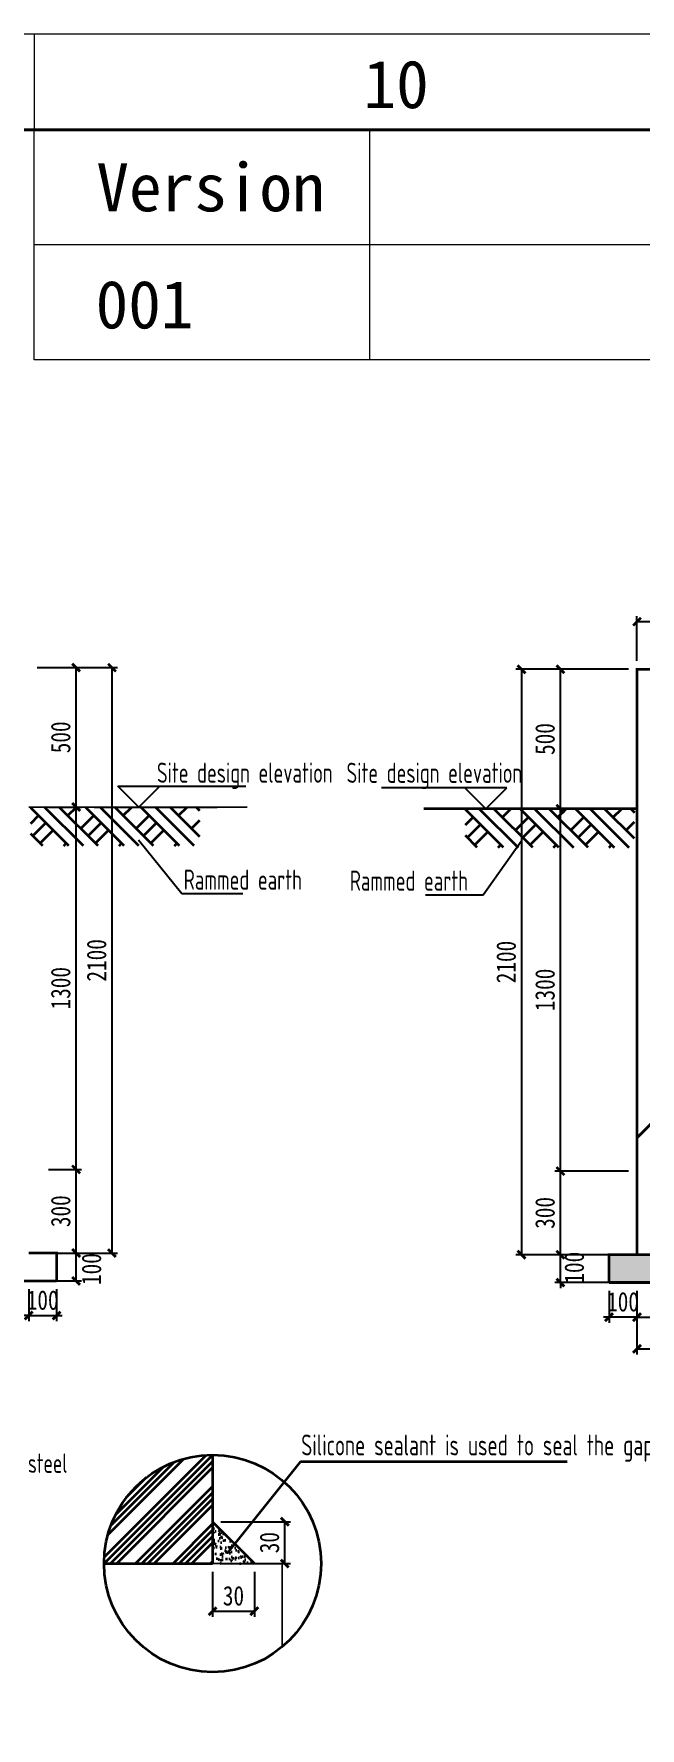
# Model space of a CAD drawing. Header units: millimetres. Extents: x 32496 to 166256, y 3504 to 23939.
# Drawn here: x 111971 to 114146, y 17861 to 23939 of the extents above; entities that cross this region are included whole.
import ezdxf
from ezdxf.enums import TextEntityAlignment as Align

# ---------------------------------------------------------------- set-up
doc = ezdxf.new("R2010")
doc.units = ezdxf.units.MM
doc.header["$PDSIZE"] = -5
doc.layers.get('0').update_dxf_attribs({"lineweight": 35})
doc.layers.get('Defpoints').update_dxf_attribs({"lineweight": 18})
doc.layers.add('01', color=7, linetype='Continuous', lineweight=35)
doc.layers.add('FORM', color=7, linetype='Continuous', lineweight=18)
doc.layers.add('PUB_DIM', color=3, linetype='Continuous')
doc.layers.add('PUB_TEXT', color=7, linetype='Continuous')
doc.styles.add('HZ5(标注-说明)', font='tssdeng.shx', dxfattribs={"width": 0.7, "bigfont": 'tssdchn.shx'})
doc.styles.add('KEHUA', font='仿宋_GB2312.ttf')
doc.styles.add('新宋体样式', font='simsun.ttc', dxfattribs={"width": 0.8})
doc.styles.add('汉字', font='simsun.ttc', dxfattribs={"width": 0.7})
doc.dimstyles.new('1', dxfattribs={"dimscale": 20, "dimtxt": 3.5, "dimasz": 1, "dimexe": 1, "dimexo": 1.5, "dimgap": 1, "dimtad": 1, "dimdec": 0, "dimzin": 0, "dimdsep": 46, "dimtxsty": '汉字', "dimblk": 'ARCHTICK', "dimcen": 0.09, "dimclrd": 3, "dimclre": 3, "dimclrt": 256, "dimadec": 0, "dimazin": 0, "dimtfac": 1, "dimtdec": 0, "dimtix": 1, "dimtmove": 2, "dimatfit": 2, "dimfxl": 1, "dimtolj": 1, "dimtzin": 0, "dimarcsym": 0})

# ---------------------------------------------------------------- blocks, each defined once
blk = doc.blocks.new('KH01-M017S_1_46')
at = {"layer": 'FORM', "color": 4}
blk.add_line((315, 297), (315, 292), dxfattribs=at)
at = {"layer": 'FORM', "color": 8}
for p, q in [((315, 280), (315, 292)), ((332.5, 280), (332.5, 292)), ((415, 286), (315, 286)), ((415, 280), (315, 280))]:
    blk.add_line(p, q, dxfattribs=at)
at = {"layer": 'FORM', "color": 6}
blk.add_lwpolyline([(0, 297), (420, 297), (420, 0), (0, 0)], close=True, dxfattribs=at)
at = {"layer": 'FORM', "color": 8, "lineweight": 40}
blk.add_lwpolyline([(5, 5), (415, 5), (415, 292), (5, 292)], close=True, dxfattribs=at)
at = {"layer": 'FORM', "color": 4, "style": 'KEHUA'}
blk.add_text('10', height=2.5, dxfattribs=at).set_placement((332.175, 293.127))
at = {"layer": 'FORM', "color": 8, "style": 'KEHUA'}
for s, p in [('Version', (318.246, 289)), ('001', (318.208, 282.893))]:
    blk.add_text(s, height=2.5, dxfattribs=at).set_placement(p, align=Align.MIDDLE_LEFT)
at = {"layer": 'FORM', "color": 4, "style": 'KEHUA'}
for tag, p in [('设计者', (369.071, 43.93)), ('工程名称', (299.91, 37.585)), ('审核者', (369.071, 37.93)), ('标准化', (369.071, 31.93)), ('批准者', (369.071, 25.93))]:
    blk.add_attdef(tag, text='', height=2.5, dxfattribs=at).set_placement(p, align=Align.MIDDLE_LEFT)
for tag, p in [('图纸名称', (299.91, 30.82)), ('产品型号', (299.91, 24.82)), ('版本', (299.91, 18.638)), ('页码', (299.91, 12.638))]:
    blk.add_attdef(tag, p, '', height=2.5, dxfattribs=at)
blk = doc.blocks.new('_ArchTick')
at = {"color": 0, "linetype": 'ByBlock'}
blk.add_lwpolyline([(-0.71, -0.71, 0.5, 0.5, 0), (0.71, 0.71, 0.5, 0.5, 0)], format="xyseb", dxfattribs=at)
blk = doc.blocks.new('*D5707')
at = {"color": 3, "lineweight": -2}
for p, q in [((111952.6, 19435.7), (111952.6, 19321.4)), ((112052.6, 19435.7), (112052.6, 19321.4)), ((111952.6, 19341.4), (111932.6, 19341.4)), ((111952.6, 19341.4), (112052.6, 19341.4)), ((112052.6, 19341.4), (112072.6, 19341.4))]:
    blk.add_line(p, q, dxfattribs=at)
at = {"layer": 'Defpoints', "color": 0}
for p in [(111952.6, 19465.7), (112052.6, 19465.7), (112052.6, 19341.4)]:
    blk.add_point(p, dxfattribs=at)
at = {"color": 3, "linetype": 'ByBlock', "lineweight": -2, "xscale": 20, "yscale": 20, "zscale": 20}
blk.add_blockref('_ArchTick', (111952.6, 19341.4), dxfattribs=at)
at = {"color": 3, "linetype": 'ByBlock', "lineweight": -2, "xscale": 20, "yscale": 20, "zscale": 20, "rotation": 180}
blk.add_blockref('_ArchTick', (112052.6, 19341.4), dxfattribs=at)
at = {"insert": (112002.6, 19396.4), "char_height": 70, "attachment_point": 5, "style": '新宋体样式'}
blk.add_mtext('\\A1;100', dxfattribs=at)
blk = doc.blocks.new('*D5709')
at = {"color": 3, "lineweight": -2}
for p, q in [((112023.1, 19565.7), (112142.4, 19565.7)), ((112122.4, 19465.7), (112122.4, 19565.7)), ((112023.1, 19465.7), (112142.4, 19465.7))]:
    blk.add_line(p, q, dxfattribs=at)
at = {"layer": 'Defpoints', "color": 0}
for p in [(111993.1, 19565.7), (112122.4, 19565.7), (111993.1, 19465.7)]:
    blk.add_point(p, dxfattribs=at)
at = {"color": 3, "linetype": 'ByBlock', "lineweight": -2, "xscale": 20, "yscale": 20, "zscale": 20}
for p, rotation in [((112122.4, 19565.7), 90), ((112122.4, 19465.7), 270)]:
    blk.add_blockref('_ArchTick', p, dxfattribs=dict(at, rotation=rotation))
at = {"insert": (112178, 19508), "char_height": 70, "attachment_point": 5, "rotation": 90, "style": '新宋体样式'}
blk.add_mtext('\\A1;100', dxfattribs=at)
blk = doc.blocks.new('*D5710')
at = {"color": 3, "lineweight": -2}
for p, q in [((112023.1, 19865.7), (112142.4, 19865.7)), ((112122.4, 19565.7), (112122.4, 19865.7)), ((112023.1, 19565.7), (112142.4, 19565.7))]:
    blk.add_line(p, q, dxfattribs=at)
at = {"layer": 'Defpoints', "color": 0}
for p in [(111993.1, 19865.7), (112122.4, 19865.7), (111993.1, 19565.7)]:
    blk.add_point(p, dxfattribs=at)
at = {"color": 3, "linetype": 'ByBlock', "lineweight": -2, "xscale": 20, "yscale": 20, "zscale": 20}
for p, rotation in [((112122.4, 19865.7), 90), ((112122.4, 19565.7), 270)]:
    blk.add_blockref('_ArchTick', p, dxfattribs=dict(at, rotation=rotation))
at = {"insert": (112067.4, 19715.7), "char_height": 70, "attachment_point": 5, "rotation": 90, "style": '新宋体样式'}
blk.add_mtext('\\A1;300', dxfattribs=at)
blk = doc.blocks.new('*D5711')
at = {"color": 3, "lineweight": -2}
for p, q in [((112023.1, 21165.7), (112142.4, 21165.7)), ((112122.4, 19865.7), (112122.4, 21165.7)), ((112023.1, 19865.7), (112142.4, 19865.7))]:
    blk.add_line(p, q, dxfattribs=at)
at = {"layer": 'Defpoints', "color": 0}
for p in [(111993.1, 21165.7), (112122.4, 21165.7), (111993.1, 19865.7)]:
    blk.add_point(p, dxfattribs=at)
at = {"color": 3, "linetype": 'ByBlock', "lineweight": -2, "xscale": 20, "yscale": 20, "zscale": 20}
for p, rotation in [((112122.4, 21165.7), 90), ((112122.4, 19865.7), 270)]:
    blk.add_blockref('_ArchTick', p, dxfattribs=dict(at, rotation=rotation))
at = {"insert": (112067.4, 20515.7), "char_height": 70, "attachment_point": 5, "rotation": 90, "style": '新宋体样式'}
blk.add_mtext('\\A1;1300', dxfattribs=at)
blk = doc.blocks.new('*D5712')
at = {"color": 3, "lineweight": -2}
for p, q in [((112023.1, 21665.7), (112142.4, 21665.7)), ((112122.4, 21165.7), (112122.4, 21665.7)), ((112023.1, 21165.7), (112142.4, 21165.7))]:
    blk.add_line(p, q, dxfattribs=at)
at = {"layer": 'Defpoints', "color": 0}
for p in [(111993.1, 21665.7), (112122.4, 21665.7), (111993.1, 21165.7)]:
    blk.add_point(p, dxfattribs=at)
at = {"color": 3, "linetype": 'ByBlock', "lineweight": -2, "xscale": 20, "yscale": 20, "zscale": 20}
for p, rotation in [((112122.4, 21665.7), 90), ((112122.4, 21165.7), 270)]:
    blk.add_blockref('_ArchTick', p, dxfattribs=dict(at, rotation=rotation))
at = {"insert": (112067.4, 21415.7), "char_height": 70, "attachment_point": 5, "rotation": 90, "style": '新宋体样式'}
blk.add_mtext('\\A1;500', dxfattribs=at)
blk = doc.blocks.new('*D5723')
at = {"color": 3, "lineweight": -2}
for p, q in [((111982.6, 21665.7), (112271.2, 21665.7)), ((112251.2, 21665.7), (112251.2, 19565.7)), ((111982.6, 19565.7), (112271.2, 19565.7))]:
    blk.add_line(p, q, dxfattribs=at)
at = {"layer": 'Defpoints', "color": 0}
for p in [(111952.6, 21665.7), (111952.6, 19565.7), (112251.2, 19565.7)]:
    blk.add_point(p, dxfattribs=at)
at = {"color": 3, "linetype": 'ByBlock', "lineweight": -2, "xscale": 20, "yscale": 20, "zscale": 20}
for p, rotation in [((112251.2, 21665.7), 90), ((112251.2, 19565.7), 270)]:
    blk.add_blockref('_ArchTick', p, dxfattribs=dict(at, rotation=rotation))
at = {"insert": (112196.2, 20615.7), "char_height": 70, "attachment_point": 5, "rotation": 90, "style": '新宋体样式'}
blk.add_mtext('\\A1;2100', dxfattribs=at)
blk = doc.blocks.new('*D5729')
at = {"color": 3, "lineweight": -2}
for p, q in [((114034.5, 19429.7), (114034.5, 19315.5)), ((114134.5, 19429.7), (114134.5, 19315.5)), ((114034.5, 19335.5), (114014.5, 19335.5)), ((114134.5, 19335.5), (114034.5, 19335.5)), ((114134.5, 19335.5), (114154.5, 19335.5))]:
    blk.add_line(p, q, dxfattribs=at)
at = {"layer": 'Defpoints', "color": 0}
for p in [(114034.5, 19459.7), (114134.5, 19459.7), (114034.5, 19335.5)]:
    blk.add_point(p, dxfattribs=at)
at = {"color": 3, "linetype": 'ByBlock', "lineweight": -2, "xscale": 20, "yscale": 20, "zscale": 20}
blk.add_blockref('_ArchTick', (114034.5, 19335.5), dxfattribs=at)
at = {"color": 3, "linetype": 'ByBlock', "lineweight": -2, "xscale": 20, "yscale": 20, "zscale": 20, "rotation": 180}
blk.add_blockref('_ArchTick', (114134.5, 19335.5), dxfattribs=at)
at = {"insert": (114084.5, 19390.5), "char_height": 70, "attachment_point": 5, "style": '新宋体样式'}
blk.add_mtext('\\A1;100', dxfattribs=at)
blk = doc.blocks.new('*D5730')
at = {"color": 3, "lineweight": -2}
for p, q in [((114434.5, 19451.1), (114434.5, 19315.5)), ((114134.5, 19429.7), (114134.5, 19315.5)), ((114134.5, 19335.5), (114434.5, 19335.5))]:
    blk.add_line(p, q, dxfattribs=at)
at = {"layer": 'Defpoints', "color": 0}
for p in [(114134.5, 19459.7), (114434.5, 19481.1), (114434.5, 19335.5)]:
    blk.add_point(p, dxfattribs=at)
at = {"color": 3, "linetype": 'ByBlock', "lineweight": -2, "xscale": 20, "yscale": 20, "zscale": 20, "rotation": 180}
blk.add_blockref('_ArchTick', (114134.5, 19335.5), dxfattribs=at)
at = {"color": 3, "linetype": 'ByBlock', "lineweight": -2, "xscale": 20, "yscale": 20, "zscale": 20}
blk.add_blockref('_ArchTick', (114434.5, 19335.5), dxfattribs=at)
at = {"insert": (114284.5, 19390.5), "char_height": 70, "attachment_point": 5, "style": '新宋体样式'}
blk.add_mtext('\\A1;300', dxfattribs=at)
blk = doc.blocks.new('*D5736')
at = {"color": 3, "lineweight": -2}
for p, q in [((114134.5, 19429.7), (114134.5, 19202.1)), ((117872.5, 19429.7), (117872.5, 19202.1)), ((114134.5, 19222.1), (117872.5, 19222.1))]:
    blk.add_line(p, q, dxfattribs=at)
at = {"layer": 'Defpoints', "color": 0}
for p in [(114134.5, 19459.7), (117872.5, 19459.7), (117872.5, 19222.1)]:
    blk.add_point(p, dxfattribs=at)
at = {"color": 3, "linetype": 'ByBlock', "lineweight": -2, "xscale": 20, "yscale": 20, "zscale": 20, "rotation": 180}
blk.add_blockref('_ArchTick', (114134.5, 19222.1), dxfattribs=at)
at = {"color": 3, "linetype": 'ByBlock', "lineweight": -2, "xscale": 20, "yscale": 20, "zscale": 20}
blk.add_blockref('_ArchTick', (117872.5, 19222.1), dxfattribs=at)
at = {"insert": (116003.5, 19277.1), "char_height": 70, "attachment_point": 5, "style": '新宋体样式'}
blk.add_mtext('\\A1;3738', dxfattribs=at)
blk = doc.blocks.new('*D5741')
at = {"color": 3, "lineweight": -2}
for p, q in [((113859.8, 19559.7), (113859.8, 19579.7)), ((114104.5, 19559.7), (113839.8, 19559.7)), ((113859.8, 19459.7), (113859.8, 19559.7)), ((114104.5, 19459.7), (113839.8, 19459.7)), ((113859.8, 19459.7), (113859.8, 19439.7))]:
    blk.add_line(p, q, dxfattribs=at)
at = {"layer": 'Defpoints', "color": 0}
for p in [(113859.8, 19559.7), (114134.5, 19559.7), (114134.5, 19459.7)]:
    blk.add_point(p, dxfattribs=at)
at = {"color": 3, "linetype": 'ByBlock', "lineweight": -2, "xscale": 20, "yscale": 20, "zscale": 20}
for p, rotation in [((113859.8, 19559.7), 270), ((113859.8, 19459.7), 90)]:
    blk.add_blockref('_ArchTick', p, dxfattribs=dict(at, rotation=rotation))
at = {"insert": (113909.7, 19513), "char_height": 70, "attachment_point": 5, "rotation": 90, "style": '新宋体样式'}
blk.add_mtext('\\A1;100', dxfattribs=at)
blk = doc.blocks.new('*D5742')
at = {"color": 3, "lineweight": -2}
for p, q in [((114104.5, 19859.7), (113839.8, 19859.7)), ((113859.8, 19559.7), (113859.8, 19859.7)), ((114104.5, 19559.7), (113839.8, 19559.7))]:
    blk.add_line(p, q, dxfattribs=at)
at = {"layer": 'Defpoints', "color": 0}
for p in [(113859.8, 19859.7), (114134.5, 19859.7), (114134.5, 19559.7)]:
    blk.add_point(p, dxfattribs=at)
at = {"color": 3, "linetype": 'ByBlock', "lineweight": -2, "xscale": 20, "yscale": 20, "zscale": 20}
for p, rotation in [((113859.8, 19859.7), 90), ((113859.8, 19559.7), 270)]:
    blk.add_blockref('_ArchTick', p, dxfattribs=dict(at, rotation=rotation))
at = {"insert": (113804.8, 19709.7), "char_height": 70, "attachment_point": 5, "rotation": 90, "style": '新宋体样式'}
blk.add_mtext('\\A1;300', dxfattribs=at)
blk = doc.blocks.new('*D5743')
at = {"color": 3, "lineweight": -2}
for p, q in [((114104.5, 21159.7), (113839.8, 21159.7)), ((113859.8, 19859.7), (113859.8, 21159.7)), ((114104.5, 19859.7), (113839.8, 19859.7))]:
    blk.add_line(p, q, dxfattribs=at)
at = {"layer": 'Defpoints', "color": 0}
for p in [(113859.8, 21159.7), (114134.5, 21159.7), (114134.5, 19859.7)]:
    blk.add_point(p, dxfattribs=at)
at = {"color": 3, "linetype": 'ByBlock', "lineweight": -2, "xscale": 20, "yscale": 20, "zscale": 20}
for p, rotation in [((113859.8, 21159.7), 90), ((113859.8, 19859.7), 270)]:
    blk.add_blockref('_ArchTick', p, dxfattribs=dict(at, rotation=rotation))
at = {"insert": (113804.8, 20509.7), "char_height": 70, "attachment_point": 5, "rotation": 90, "style": '新宋体样式'}
blk.add_mtext('\\A1;1300', dxfattribs=at)
blk = doc.blocks.new('*D5744')
at = {"color": 3, "lineweight": -2}
for p, q in [((114104.5, 21659.7), (113839.8, 21659.7)), ((113859.8, 21159.7), (113859.8, 21659.7)), ((114104.5, 21159.7), (113839.8, 21159.7))]:
    blk.add_line(p, q, dxfattribs=at)
at = {"layer": 'Defpoints', "color": 0}
for p in [(113859.8, 21659.7), (114134.5, 21659.7), (114134.5, 21159.7)]:
    blk.add_point(p, dxfattribs=at)
at = {"color": 3, "linetype": 'ByBlock', "lineweight": -2, "xscale": 20, "yscale": 20, "zscale": 20}
for p, rotation in [((113859.8, 21659.7), 90), ((113859.8, 21159.7), 270)]:
    blk.add_blockref('_ArchTick', p, dxfattribs=dict(at, rotation=rotation))
at = {"insert": (113804.8, 21409.7), "char_height": 70, "attachment_point": 5, "rotation": 90, "style": '新宋体样式'}
blk.add_mtext('\\A1;500', dxfattribs=at)
blk = doc.blocks.new('*D5749')
at = {"color": 3, "lineweight": -2}
for p, q in [((114134.5, 21689.7), (114134.5, 21850.5)), ((114334.5, 21830.5), (114134.5, 21830.5)), ((114334.5, 21689.7), (114334.5, 21850.5))]:
    blk.add_line(p, q, dxfattribs=at)
at = {"layer": 'Defpoints', "color": 0}
for p in [(114134.5, 21830.5), (114134.5, 21659.7), (114334.5, 21659.7)]:
    blk.add_point(p, dxfattribs=at)
at = {"color": 3, "linetype": 'ByBlock', "lineweight": -2, "xscale": 20, "yscale": 20, "zscale": 20, "rotation": 180}
blk.add_blockref('_ArchTick', (114134.5, 21830.5), dxfattribs=at)
at = {"color": 3, "linetype": 'ByBlock', "lineweight": -2, "xscale": 20, "yscale": 20, "zscale": 20}
blk.add_blockref('_ArchTick', (114334.5, 21830.5), dxfattribs=at)
at = {"insert": (114234.5, 21885.5), "char_height": 70, "attachment_point": 5, "style": '新宋体样式'}
blk.add_mtext('\\A1;200', dxfattribs=at)
blk = doc.blocks.new('*D5750')
at = {"color": 3, "lineweight": -2}
for p, q in [((114104.5, 21659.7), (113700.4, 21659.7)), ((113720.4, 21659.7), (113720.4, 19559.7)), ((114104.5, 19559.7), (113700.4, 19559.7))]:
    blk.add_line(p, q, dxfattribs=at)
at = {"layer": 'Defpoints', "color": 0}
for p in [(114134.5, 21659.7), (113720.4, 19559.7), (114134.5, 19559.7)]:
    blk.add_point(p, dxfattribs=at)
at = {"color": 3, "linetype": 'ByBlock', "lineweight": -2, "xscale": 20, "yscale": 20, "zscale": 20}
for p, rotation in [((113720.4, 21659.7), 90), ((113720.4, 19559.7), 270)]:
    blk.add_blockref('_ArchTick', p, dxfattribs=dict(at, rotation=rotation))
at = {"insert": (113665.4, 20609.7), "char_height": 70, "attachment_point": 5, "rotation": 90, "style": '新宋体样式'}
blk.add_mtext('\\A1;2100', dxfattribs=at)
blk = doc.blocks.new('*D5807')
at = {"layer": '01', "color": 3, "lineweight": -2}
for p, q in [((112612.1, 18421.7), (112612.1, 18260.7)), ((112762.1, 18421.7), (112762.1, 18260.7)), ((112612.1, 18280.7), (112762.1, 18280.7))]:
    blk.add_line(p, q, dxfattribs=at)
at = {"layer": 'Defpoints', "color": 0}
for p in [(112612.1, 18451.7), (112762.1, 18451.7), (112762.1, 18280.7)]:
    blk.add_point(p, dxfattribs=at)
at = {"layer": '01', "color": 3, "linetype": 'ByBlock', "lineweight": -2, "xscale": 20, "yscale": 20, "zscale": 20, "rotation": 180}
blk.add_blockref('_ArchTick', (112612.1, 18280.7), dxfattribs=at)
at = {"layer": '01', "color": 3, "linetype": 'ByBlock', "lineweight": -2, "xscale": 20, "yscale": 20, "zscale": 20}
blk.add_blockref('_ArchTick', (112762.1, 18280.7), dxfattribs=at)
at = {"layer": '01', "insert": (112687.1, 18335.7), "char_height": 70, "attachment_point": 5, "style": '新宋体样式'}
blk.add_mtext('\\A1;30', dxfattribs=at)
blk = doc.blocks.new('*D5808')
at = {"layer": '01', "color": 3, "lineweight": -2}
for p, q in [((112642.1, 18601.7), (112891.3, 18601.7)), ((112871.3, 18451.7), (112871.3, 18601.7)), ((112642.1, 18451.7), (112891.3, 18451.7))]:
    blk.add_line(p, q, dxfattribs=at)
at = {"layer": 'Defpoints', "color": 0}
for p in [(112612.1, 18601.7), (112871.3, 18601.7), (112612.1, 18451.7)]:
    blk.add_point(p, dxfattribs=at)
at = {"layer": '01', "color": 3, "linetype": 'ByBlock', "lineweight": -2, "xscale": 20, "yscale": 20, "zscale": 20}
for p, rotation in [((112871.3, 18601.7), 90), ((112871.3, 18451.7), 270)]:
    blk.add_blockref('_ArchTick', p, dxfattribs=dict(at, rotation=rotation))
at = {"layer": '01', "insert": (112816.3, 18526.7), "char_height": 70, "attachment_point": 5, "rotation": 90, "style": '新宋体样式'}
blk.add_mtext('\\A1;30', dxfattribs=at)

msp = doc.modelspace()

# ---------------------------------------------------------------- hatches: boundary and pattern name
h = msp.add_hatch()
h.set_pattern_fill('AR-CONC', color=256, scale=20)
h.set_pattern_definition([(50, (-82925.2, -208758.5), (3643.693, -318.782), [381, -4191]), (355, (-82925, -208758.5), (-704.87, 3821.137), [304.8, -3352.81]), (100.4514, (-82621.5, -208785), (2938.825, 3502.355), [323.8, -3561.805]), (46.1842, (-82925, -207742.5), (5421.58, -840.847), [571.5, -6286.5]), (96.6356, (-82473.4, -207812.6), (4748.08, 4948.52), [485.7, -5342.71]), (351.1842, (-82925, -207742.5), (4748.08, 4948.52), [457.2, -5029.19]), (21, (-82417.2, -207996.5), (3032.288, -2045.304), [381, -4191]), (326, (-82417, -207996.5), (1236.04, 3683.76), [304.8, -3352.8]), (71.4514, (-82164.5, -208167), (4268.33, 1638.455), [323.8, -3561.8]), (37.5, (-82925.2, -208758.5), (61.772, 1691.101), [0, -3312.16, 0, -3403.6, 0, -3365.5]), (7.5, (-82925.2, -208758.5), (1336.393, 2003.611), [0, -1940.56, 0, -3235.96, 0, -1282.7]), (327.5, (-84058, -208758.5), (2711.812, -114.575), [0, -1270, 0, -3962.4, 0, -5257.8]), (317.5, (-84566, -208758.5), (2962.584, 508.53), [0, -1651, 0, -2631.44, 0, -3733.8])])
h.paths.add_polyline_path([(111814.612, 21515.667), (111814.612, 21365.667), (112114.612, 21365.667), (112114.612, 21665.667), (112014.612, 21665.667), (112014.612, 21617.667), (112011.963, 21617.667, -0.38531359), (112007.784, 21621.449), (112004.828, 21651.013, 0.38531359), (111996.37, 21658.667), (111932.855, 21658.667, 0.38531359), (111924.397, 21651.013), (111921.44, 21621.449, -0.38531359), (111917.261, 21617.667), (111914.612, 21617.667), (111914.612, 21665.667), (111814.612, 21665.667), (109848.612, 21665.667), (109748.612, 21665.667), (109748.612, 21617.667), (109745.963, 21617.667, -0.38531359), (109741.784, 21621.449), (109738.828, 21651.013, 0.38531359), (109730.37, 21658.667), (109666.855, 21658.667, 0.38531359), (109658.397, 21651.013), (109655.44, 21621.449, -0.38531359), (109651.261, 21617.667), (109648.612, 21617.667), (109648.612, 21665.667), (109548.612, 21665.667), (109548.612, 21365.667), (109848.612, 21365.667), (109848.612, 21515.667)])
h.paths.add_polyline_path([(109957.229, 21440.013), (109957.229, 21591.321), (109865.691, 21591.321), (109865.691, 21440.013)], flags=25)
h = msp.add_hatch()
h.set_pattern_fill('夯实土壤', color=256, scale=25, style=0)
h.set_pattern_definition([(135, (213229.51, 28486.79), (99.3485, 99.3485), []), (135, (213177.01, 28486.79), (99.3485, 99.3485), []), (135, (213124.51, 28486.79), (99.3485, 99.3485), []), (45, (213229.51, 28486.79), (99.3485, -99.3485), [66.25, -74.25]), (45, (213203.26, 28513.04), (99.3485, -99.3485), [66.25, -74.25]), (45, (213177.01, 28539.29), (99.3485, -99.3485), [66.25, -74.25])])
h.paths.add_polyline_path([(112566.978, 21165.667), (111959.898, 21165.667), (111959.898, 21026.532), (112566.978, 21026.532)])
h = msp.add_hatch()
h.set_pattern_fill('夯实土壤', color=256, scale=25, style=0)
h.set_pattern_definition([(135, (214788.47, 28480.87), (99.3485, 99.3485), []), (135, (214735.97, 28480.87), (99.3485, 99.3485), []), (135, (214683.47, 28480.87), (99.3485, 99.3485), []), (45, (214788.47, 28480.87), (99.3485, -99.3485), [66.25, -74.25]), (45, (214762.22, 28507.12), (99.3485, -99.3485), [66.25, -74.25]), (45, (214735.97, 28533.37), (99.3485, -99.3485), [66.25, -74.25])])
h.paths.add_polyline_path([(114125.936, 21159.748), (113518.855, 21159.748), (113518.855, 21020.613), (114125.936, 21020.613)])
h = msp.add_hatch()
h.set_pattern_fill('AN33C', color=256, scale=200, style=0)
h.set_pattern_definition([(50, (-82801.19, -208936.01), (143.452037, -12.550427), [15, -165]), (355, (-82801.19, -208936.01), (-27.75027, 150.43843), [12, -132]), (100.4514, (-82789.24, -208937.05), (115.701876, 137.88791), [12.74804, -140.22842]), (46.1842, (-82801.19, -208896), (213.44821, -33.1038), [22.5, -247.5]), (96.6356, (-82783.4, -208898.77), (186.93254, 194.82357), [19.12206, -210.3426]), (351.1842, (-82801.2, -208896), (186.93239, 194.82372), [18, -198]), (21, (-82781.19, -208906.01), (119.38141, -80.52378), [15, -165]), (326, (-82781.19, -208906.01), (48.663066, 145.03001), [12, -132]), (71.4514, (-82771.24, -208912.72), (168.044526, 64.5061), [12.74804, -140.22842]), (37.5, (-82801.19, -208936.01), (2.431971, 66.578771), [0, -130.4, 0, -134, 0, -132.5]), (7.5, (-82801.19, -208936.01), (52.613907, 78.882342), [0, -76.4, 0, -127.4, 0, -50.5]), (327.5, (-82845.79, -208936.01), (106.764487, -4.510974), [0, -50, 0, -156, 0, -207]), (317.5, (-82865.79, -208936.01), (116.637234, 20.020996), [0, -65, 0, -103.6, 0, -147])])
h.paths.add_polyline_path([(114134.519, 19559.748), (114034.519, 19559.748), (114034.519, 19459.748), (117800.519, 19459.748), (117800.519, 19559.748), (117700.519, 19559.748)])
at = {"ltscale": 0.5}
h = msp.add_hatch(dxfattribs=at)
h.set_pattern_fill('ANSI34', color=0, scale=5, style=0)
h.set_pattern_definition([(45, (-6577.75, 62260.71), (-67.35192, 67.35192), []), (45, (-6555.3, 62260.71), (-67.35192, 67.35192), []), (45, (-6532.85, 62260.71), (-67.35192, 67.35192), []), (45, (-6510.4, 62260.71), (-67.35192, 67.35192), [])])
h.paths.add_polyline_path([(112612.108, 18841.207, 0.41421356), (112222.611, 18451.711), (112612.108, 18451.711)])
h = msp.add_hatch(dxfattribs=at)
h.set_pattern_fill('AR-CONC', color=0, scale=0.25, style=0)
h.set_pattern_definition([(50, (-6577.75, 62260.714), (45.546167, -3.984771), [4.7625, -52.3875]), (355, (-6577.75, 62260.714), (-8.810706, 47.76416), [3.81, -41.91]), (100.451, (-6573.953, 62260.38), (36.735625, 43.779172), [4.0475, -44.5225]), (46.1842, (-6577.75, 62273.414), (67.76976, -10.510582), [7.14375, -78.58125]), (96.6356, (-6572.1, 62272.54), (59.35106, 61.85639), [6.07125, -66.78375]), (351.184, (-6577.75, 62273.414), (59.35115, 61.85628), [5.715, -62.865]), (21, (-6571.4, 62270.24), (37.90372, -25.56638), [4.7625, -52.3875]), (326, (-6571.4, 62270.24), (15.450507, 46.046992), [3.81, -41.91]), (71.4514, (-6568.24, 62268.11), (53.354123, 20.480714), [4.0475, -44.5225]), (37.5, (-6577.749, 62260.714), (0.7721508, 21.1387597), [0, -41.402, 0, -42.545, 0, -42.06875]), (7.5, (-6577.749, 62260.714), (16.7049156, 25.0451437), [0, -24.257, 0, -40.4495, 0, -16.03375]), (327.5, (-6591.91, 62260.714), (33.8976488, -1.432186), [0, -15.875, 0, -49.53, 0, -65.7225]), (317.5, (-6598.26, 62260.714), (37.032295, 6.356623), [0, -20.6375, 0, -32.893, 0, -46.6725])])
h.paths.add_polyline_path([(112612.108, 18451.711), (112762.108, 18451.711), (112612.108, 18601.711)])

# ---------------------------------------------------------------- linework, layer by layer
at = {"color": 0, "ltscale": 0.5}
for p, q in [((112927.751, 18817.214), (112664.751, 18488.714)), ((112927.751, 18817.214), (113883.799, 18817.214)), ((112762.108, 18451.711), (112612.108, 18601.711))]:
    msp.add_line(p, q, dxfattribs=at)
for points, const_width in [([(114434.519, 21659.748), (114134.519, 21659.748), (114134.519, 19559.748)], 10), ([(112736.696, 21165.667), (111952.612, 21165.667)], 6), ([(114134.519, 21159.748), (113369.912, 21159.748)], 10), ([(114190.236, 20034.149), (114134.341, 19978.254)], 10), ([(111952.612, 19565.667), (112052.612, 19565.667), (112052.612, 19465.667)], 10), ([(114134.519, 19559.748), (114034.519, 19559.748), (114034.519, 19459.748)], 10), ([(117872.519, 19559.748), (114134.519, 19559.748)], 10), ([(108114.612, 19465.667), (112052.612, 19465.667)], 10), ([(114034.519, 19459.748), (117972.519, 19459.748)], 10)]:
    msp.add_lwpolyline(points, dxfattribs=dict(const_width=const_width))
at = {"color": 0, "ltscale": 0.5, "const_width": 9.5}
for points in [[(112612.108, 18451.711), (112612.108, 18841.207)], [(112612.108, 18451.711), (112222.611, 18451.711)]]:
    msp.add_lwpolyline(points, dxfattribs=at)
at = {"color": 0, "ltscale": 0.5}
msp.add_circle((112612.108, 18451.711), 389.497, dxfattribs=at)
at = {"layer": '01', "const_width": 6}
msp.add_lwpolyline([(112222.611, 18451.711), (112862.108, 18451.711), (112862.108, 18153.034)], dxfattribs=at)
at = {"layer": 'PUB_DIM'}
for p, q in [((112347.744, 21165.667), (112272.744, 21240.667)), ((112272.744, 21240.667), (112731.744, 21240.667)), ((112347.744, 21165.667), (112422.744, 21240.667)), ((113667.59, 21234.748), (113217.59, 21234.748)), ((113592.59, 21159.748), (113517.59, 21234.748)), ((113592.59, 21159.748), (113667.59, 21234.748)), ((112187.692, 21165.667), (112628.496, 21165.667)), ((113767.59, 21159.748), (113517.59, 21159.748)), ((112346.868, 21048.227), (112501.518, 20855.401)), ((113718.857, 21042.308), (113582.531, 20849.482)), ((112501.518, 20855.401), (112721.179, 20855.401)), ((113582.531, 20849.482), (113376.14, 20849.482))]:
    msp.add_line(p, q, dxfattribs=at)

# ---------------------------------------------------------------- block references
at = {"xscale": 68.80575516545142, "yscale": 68.80575516545137, "zscale": 68.80575516545137}
msp.add_blockref('KH01-M017S_1_46', (90298.079, 3504.033), dxfattribs=at)

# ---------------------------------------------------------------- texts
at = {"color": 0, "ltscale": 0.5, "style": 'HZ5(标注-说明)', "width": 0.7}
msp.add_text('60*6 Hot dip galvanized flat steel', height=70, dxfattribs=at).set_placement((111083.019, 18776.963))
at = {"layer": 'PUB_TEXT', "style": 'HZ5(标注-说明)', "width": 0.7}
for s, height, p in [('Site design elevation', 72.34043, (112412.557, 21252.767)), ('Site design elevation', 72.34043, (113092.663, 21252.345)), ('Rammed earth', 72.34043, (112508.483, 20869.082)), ('Rammed earth', 72.34043, (113104.33, 20865.367)), ('Silicone sealant is used to seal the gaps between the cabin and the foundation', 75, (112930.177, 18839.535))]:
    msp.add_text(s, height=height, dxfattribs=at).set_placement(p)

# ---------------------------------------------------------------- dimensions: what is measured, and where the dimension line sits
for base, p1, p2, angle, picture, middle in [((114134.519, 21830.492), (114334.519, 21659.748), (114134.519, 21659.748), 180, '*D5749', (114234.519, 21885.492)), ((112251.154, 19565.667), (111952.612, 21665.667), (111952.612, 19565.667), 90, '*D5723', (112196.154, 20615.667)), ((113720.403, 19559.748), (114134.519, 21659.748), (114134.519, 19559.748), 90, '*D5750', (113665.403, 20609.748)), ((114034.519, 19335.46), (114134.519, 19459.748), (114034.519, 19459.748), 180, '*D5729', (114084.519, 19390.46))]:
    dim = msp.add_linear_dim(base=base, p1=p1, p2=p2, angle=angle, dimstyle='1', override={"dimtxsty": '新宋体样式'})
    dim.commit()
    dim.dimension.update_dxf_attribs({"geometry": picture, "text_midpoint": middle})
for p1, p2, distance, picture, middle in [((111993.112, 21165.667), (111993.112, 21665.667), -129.313, '*D5712', (112067.425, 21415.667)), ((114134.519, 21159.748), (114134.519, 21659.748), 274.678, '*D5744', (113804.84, 21409.748)), ((111993.112, 19865.667), (111993.112, 21165.667), -129.313, '*D5711', (112067.425, 20515.667)), ((114134.519, 19859.748), (114134.519, 21159.748), 274.678, '*D5743', (113804.84, 20509.748)), ((111993.112, 19565.667), (111993.112, 19865.667), -129.313, '*D5710', (112067.425, 19715.667)), ((114134.519, 19559.748), (114134.519, 19859.748), 274.678, '*D5742', (113804.84, 19709.748))]:
    dim = msp.add_aligned_dim(p1=p1, p2=p2, distance=distance, dimstyle='1', override={"dimtxsty": '新宋体样式'})
    dim.commit()
    dim.dimension.update_dxf_attribs({"geometry": picture, "text_midpoint": middle})
for base, p1, p2, picture, middle in [((112122.425, 19565.667), (111993.112, 19465.667), (111993.112, 19565.667), '*D5709', (112177.981, 19507.981)), ((113859.84, 19559.748), (114134.519, 19459.748), (114134.519, 19559.748), '*D5741', (113909.709, 19512.98))]:
    dim = msp.add_linear_dim(base=base, p1=p1, p2=p2, angle=90, dimstyle='1', override={"dimtxsty": '新宋体样式'})
    dim.commit()
    dim.dimension.update_dxf_attribs({"geometry": picture, "text_midpoint": middle, "dimtype": 161})
for base, p1, p2, picture, middle in [((112052.612, 19341.379), (111952.612, 19465.667), (112052.612, 19465.667), '*D5707', (112002.612, 19396.379)), ((114434.519, 19335.46), (114134.519, 19459.748), (114434.519, 19481.057), '*D5730', (114284.519, 19390.46)), ((117872.519, 19222.124), (114134.519, 19459.748), (117872.519, 19459.748), '*D5736', (116003.519, 19277.124))]:
    dim = msp.add_linear_dim(base=base, p1=p1, p2=p2, dimstyle='1', override={"dimtxsty": '新宋体样式'})
    dim.commit()
    dim.dimension.update_dxf_attribs({"geometry": picture, "text_midpoint": middle})
at = {"layer": '01'}
dim = msp.add_linear_dim(base=(112871.251, 18601.711), p1=(112612.108, 18451.711), p2=(112612.108, 18601.711), angle=90, text='30', dimstyle='1', override={"dimtxsty": '新宋体样式'}, dxfattribs=at)
dim.commit()
dim.dimension.update_dxf_attribs({"geometry": '*D5808', "text_midpoint": (112816.251, 18526.711)})
dim = msp.add_linear_dim(base=(112762.108, 18280.714), p1=(112612.108, 18451.711), p2=(112762.108, 18451.711), text='30', dimstyle='1', override={"dimtxsty": '新宋体样式'}, dxfattribs=at)
dim.commit()
dim.dimension.update_dxf_attribs({"geometry": '*D5807', "text_midpoint": (112687.108, 18335.714)})

doc.saveas('drawing.dxf')
